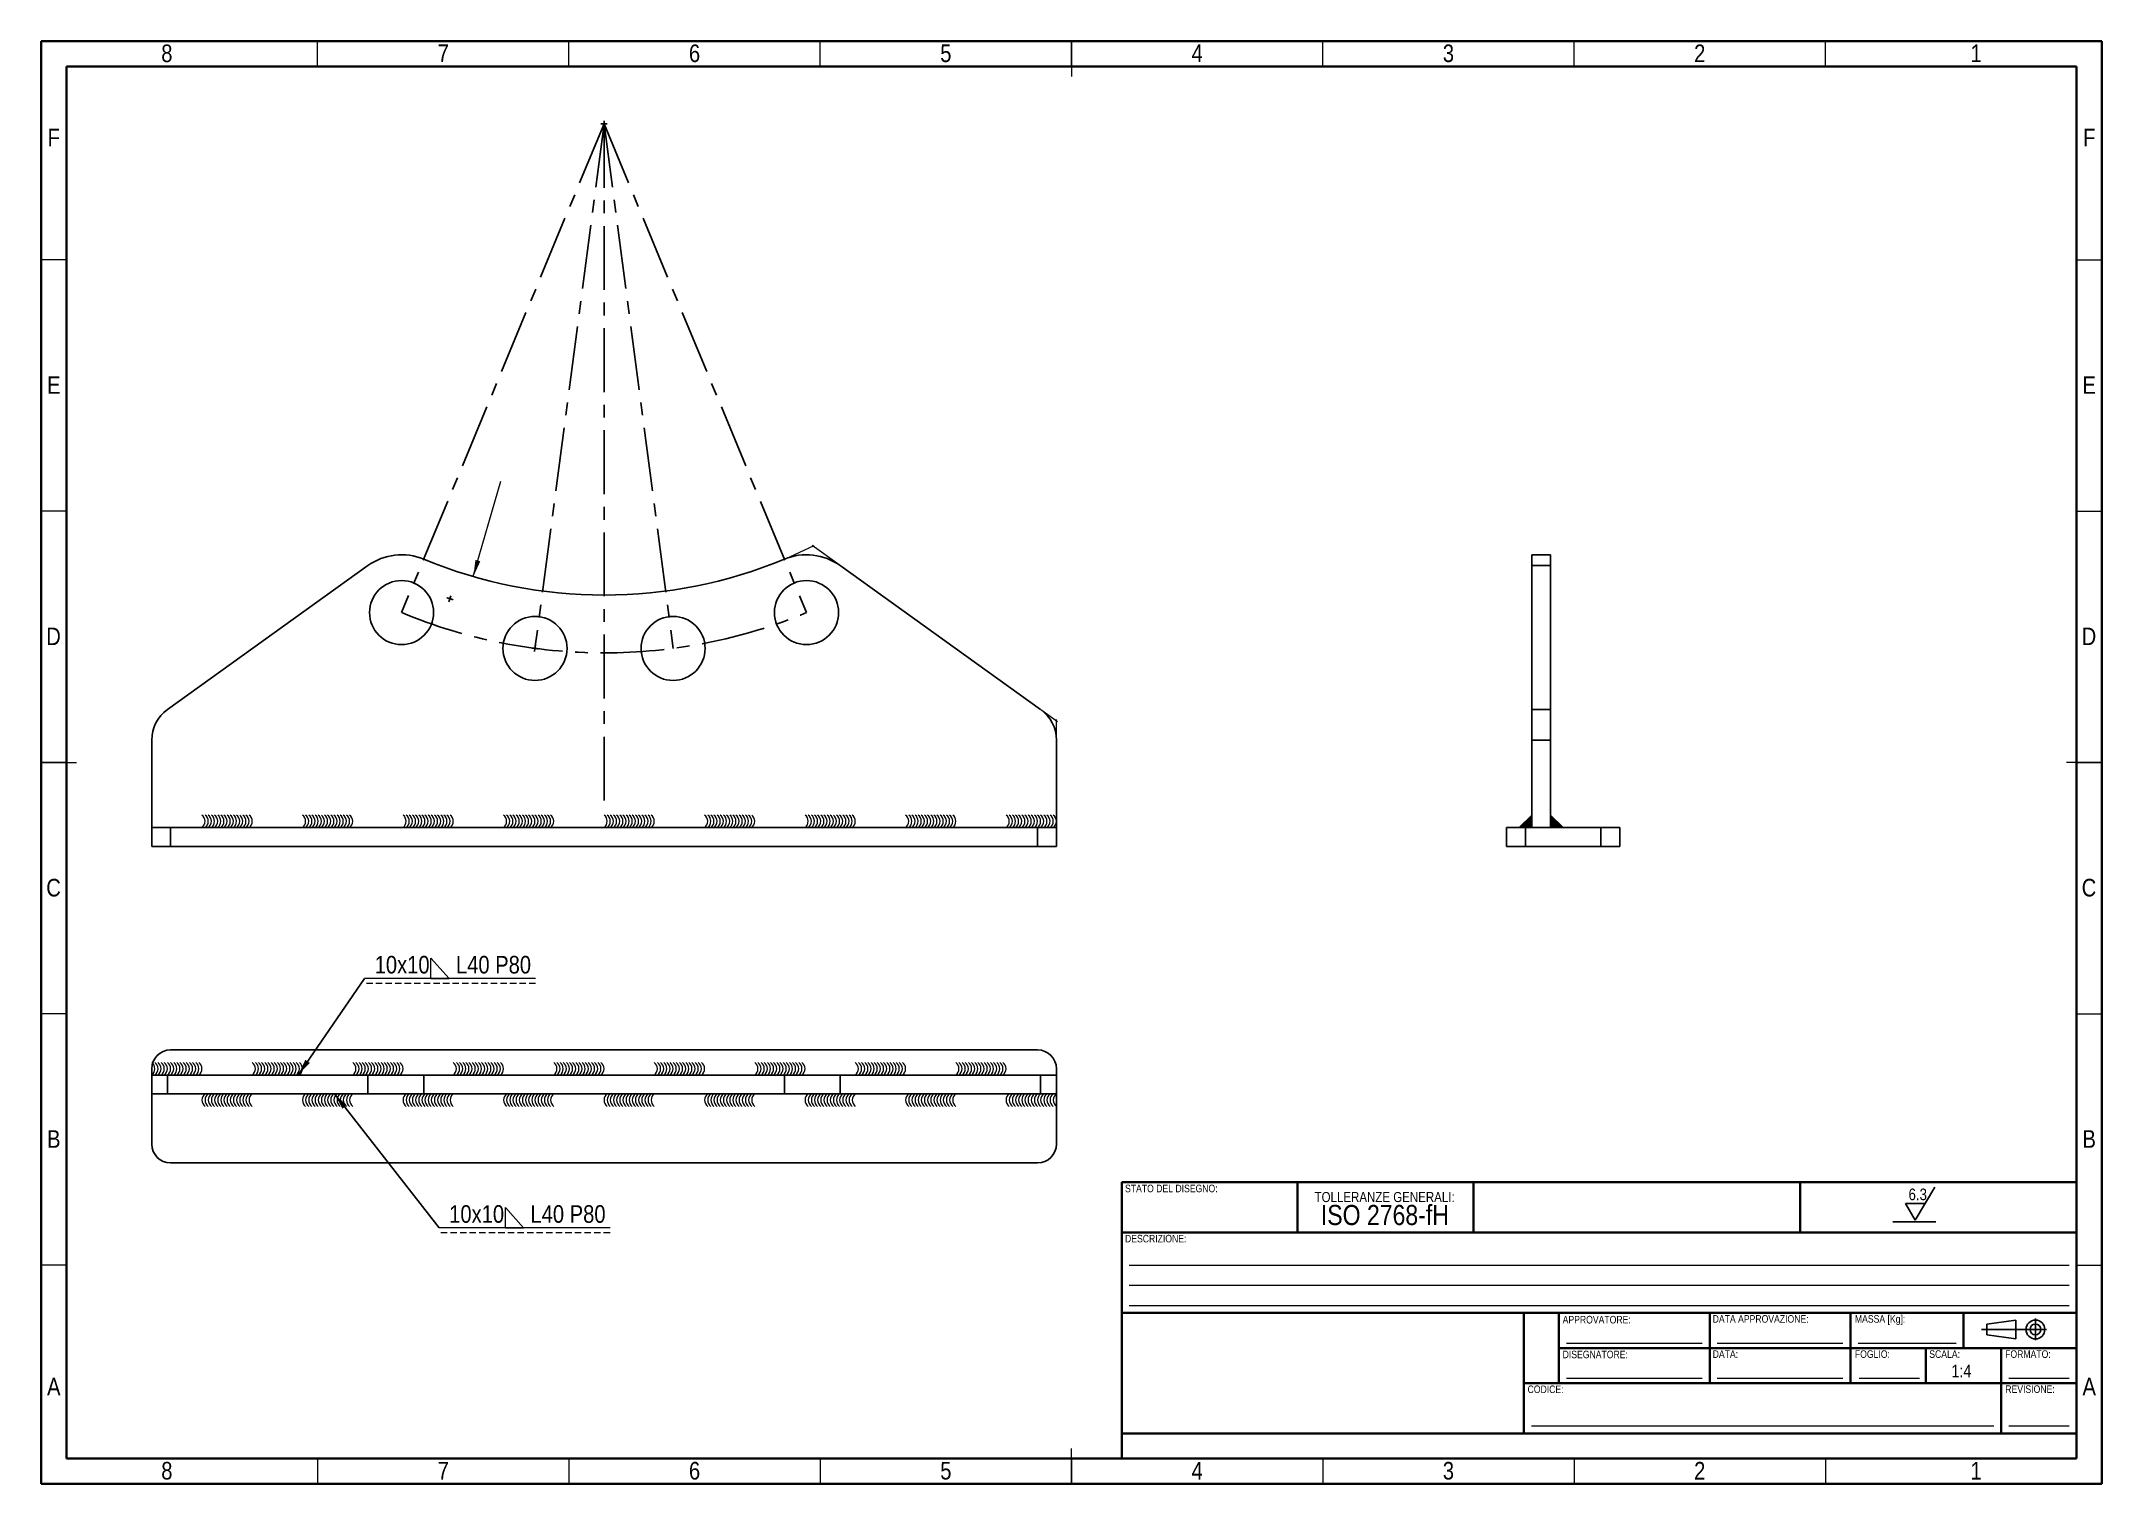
# Model space of a CAD drawing. Header units: millimetres. Extents: x 20 to 1660, y 20 to 1168.
import ezdxf

# ---------------------------------------------------------------- set-up
doc = ezdxf.new("R2010")
doc.units = ezdxf.units.MM
doc.header["$LTSCALE"] = 4
doc.header["$PDSIZE"] = -1
doc.linetypes.add('CENTERX2', pattern=[20.32, 12.7, -2.54, 2.54, -2.54])
doc.linetypes.add('HIDDEN', pattern=[1.905, 1.27, -0.635])
doc.layers.get('0').update_dxf_attribs({"true_color": 0xffffff})
doc.layers.add('ASSI', color=3, linetype='CENTERX2', true_color=0x00ff00)
doc.layers.add('NOTE', color=7, linetype='Continuous', true_color=0xffffff)
doc.layers.add('QUOTE', color=7, linetype='Continuous', lineweight=5, true_color=0xffffff)
doc.styles.get("Standard").update_dxf_attribs({"font": ''})
doc.styles.add('textstyle0', font='')
doc.styles.add('textstyle1', font='')
doc.styles.add('textstyle10', font='')
doc.styles.add('textstyle11', font='')
doc.styles.add('textstyle12', font='')
doc.styles.add('textstyle13', font='')
doc.styles.add('textstyle18', font='')
doc.styles.add('textstyle19', font='')
doc.styles.add('textstyle2', font='')
doc.styles.add('textstyle21', font='')
doc.styles.add('textstyle22', font='')
doc.styles.add('textstyle23', font='')
doc.styles.add('textstyle24', font='')
doc.styles.add('textstyle25', font='')
doc.styles.add('textstyle26', font='')
doc.styles.add('textstyle27', font='')
doc.styles.add('textstyle28', font='')
doc.styles.add('textstyle29', font='')
doc.styles.add('textstyle3', font='')
doc.styles.add('textstyle30', font='')
doc.styles.add('textstyle31', font='')
doc.styles.add('textstyle32', font='')
doc.styles.add('textstyle33', font='')
doc.styles.add('textstyle34', font='')
doc.styles.add('textstyle35', font='')
doc.styles.add('textstyle36', font='')
doc.styles.add('textstyle37', font='')
doc.styles.add('textstyle38', font='')
doc.styles.add('textstyle39', font='')
doc.styles.add('textstyle4', font='')
doc.styles.add('textstyle40', font='')
doc.styles.add('textstyle41', font='')
doc.styles.add('textstyle42', font='')
doc.styles.add('textstyle43', font='')
doc.styles.add('textstyle44', font='')
doc.styles.add('textstyle45', font='')
doc.styles.add('textstyle46', font='')
doc.styles.add('textstyle47', font='')
doc.styles.add('textstyle5', font='')
doc.styles.add('textstyle6', font='')
doc.styles.add('textstyle60', font='')
doc.styles.add('textstyle64', font='')
doc.styles.add('textstyle65', font='')
doc.styles.add('textstyle67', font='')
doc.styles.add('textstyle68', font='')
doc.styles.add('textstyle7', font='')
doc.styles.add('textstyle8', font='')
doc.styles.add('textstyle9', font='')
doc.styles.get('Standard').set_extended_font_data('txt')
doc.styles.get('textstyle0').set_extended_font_data('ARIALN')
doc.styles.get('textstyle1').set_extended_font_data('ARIALN')
doc.styles.get('textstyle10').set_extended_font_data('ARIALN')
doc.styles.get('textstyle11').set_extended_font_data('ARIALN')
doc.styles.get('textstyle12').set_extended_font_data('ARIALN')
doc.styles.get('textstyle13').set_extended_font_data('ARIALN')
doc.styles.get('textstyle18').set_extended_font_data('ARIALN')
doc.styles.get('textstyle19').set_extended_font_data('ARIALN')
doc.styles.get('textstyle2').set_extended_font_data('ARIALN')
doc.styles.get('textstyle21').set_extended_font_data('ARIALN')
doc.styles.get('textstyle22').set_extended_font_data('ARIALN')
doc.styles.get('textstyle23').set_extended_font_data('ARIALN')
doc.styles.get('textstyle24').set_extended_font_data('ARIALN')
doc.styles.get('textstyle25').set_extended_font_data('ARIALN')
doc.styles.get('textstyle26').set_extended_font_data('ARIALN')
doc.styles.get('textstyle27').set_extended_font_data('ARIALN')
doc.styles.get('textstyle28').set_extended_font_data('ARIALN')
doc.styles.get('textstyle29').set_extended_font_data('ARIALN')
doc.styles.get('textstyle3').set_extended_font_data('ARIALN')
doc.styles.get('textstyle30').set_extended_font_data('ARIALN')
doc.styles.get('textstyle31').set_extended_font_data('ARIALN')
doc.styles.get('textstyle32').set_extended_font_data('ARIALN')
doc.styles.get('textstyle33').set_extended_font_data('ARIALN')
doc.styles.get('textstyle34').set_extended_font_data('ARIALN')
doc.styles.get('textstyle35').set_extended_font_data('ARIALN')
doc.styles.get('textstyle36').set_extended_font_data('ARIALN')
doc.styles.get('textstyle37').set_extended_font_data('ARIALN')
doc.styles.get('textstyle38').set_extended_font_data('ARIALN')
doc.styles.get('textstyle39').set_extended_font_data('ARIALN')
doc.styles.get('textstyle4').set_extended_font_data('ARIALN')
doc.styles.get('textstyle40').set_extended_font_data('ARIALN')
doc.styles.get('textstyle41').set_extended_font_data('ARIALN')
doc.styles.get('textstyle42').set_extended_font_data('ARIALN')
doc.styles.get('textstyle43').set_extended_font_data('ARIALN')
doc.styles.get('textstyle44').set_extended_font_data('ARIALN')
doc.styles.get('textstyle45').set_extended_font_data('ARIALN')
doc.styles.get('textstyle46').set_extended_font_data('ARIALN')
doc.styles.get('textstyle47').set_extended_font_data('ARIALN')
doc.styles.get('textstyle5').set_extended_font_data('ARIALN')
doc.styles.get('textstyle6').set_extended_font_data('ARIALN')
doc.styles.get('textstyle60').set_extended_font_data('ARIALN')
doc.styles.get('textstyle64').set_extended_font_data('ARIALN')
doc.styles.get('textstyle65').set_extended_font_data('ARIALN')
doc.styles.get('textstyle67').set_extended_font_data('ARIALN')
doc.styles.get('textstyle68').set_extended_font_data('ARIALN')
doc.styles.get('textstyle7').set_extended_font_data('ARIALN')
doc.styles.get('textstyle8').set_extended_font_data('ARIALN')
doc.styles.get('textstyle9').set_extended_font_data('ARIALN')
doc.dimstyles.get("Standard").update_dxf_attribs({"dimtxt": 14, "dimasz": 13.208, "dimexe": 4, "dimexo": 4, "dimgap": 6.096, "dimtad": 1, "dimtih": 1, "dimtxsty": 'Standard', "dimcen": 2.5, "dimadec": 0, "dimazin": 0, "dimtfac": 1, "dimtmove": 0, "dimatfit": 3, "dimfxl": 1, "dimarcsym": 0})

# ---------------------------------------------------------------- blocks, each defined once
blk = doc.blocks.new('SW_NOTE_0')
at = {"layer": 'NOTE', "color": 0, "attachment_point": 2}
for s, insert, char_height, style in [('TOLLERANZE GENERALI:', (54, 10.3), 8, 'textstyle64'), ('ISO 2768-fH', (54.2, 0), 16, 'textstyle65')]:
    blk.add_mtext(s, dxfattribs=dict(at, insert=insert, char_height=char_height, style=style))
blk = doc.blocks.new('SW_NOTE_0_4')
at = {"layer": 'NOTE', "color": 0}
for p, q in [((5.3, -13.1), (-2.5, 0)), ((13, 0), (-2.5, 0)), ((5.3, -13.1), (20.8, 13.1)), ((-12.6, -14.5), (21.7, -14.5))]:
    blk.add_line(p, q, dxfattribs=at)
at = {"layer": 'NOTE', "color": 0, "insert": (0, 11.9), "char_height": 9.2, "attachment_point": 1, "style": 'textstyle60'}
blk.add_mtext('6.3', dxfattribs=at)
blk = doc.blocks.new('SW_CENTERMARKSYMBOL_0')
at = {"layer": 'ASSI', "color": 0}
for p, q in [((0, 0), (-0.8, -2.4)), ((0, 0), (0.8, 2.4)), ((67.8, -39.5), (67.5, -42)), ((67.8, -39.5), (68.1, -37))]:
    blk.add_line(p, q, dxfattribs=at)
for radius, start, end in [(397.2, 251.6394, 252), (397.2, 252, 252.3606), (420.9, 262.158, 262.4983), (420.9, 262.4983, 262.8387)]:
    blk.add_arc((122.8, 377.8), radius, start, end, dxfattribs=at)
blk = doc.blocks.new('SW_CENTERMARKSYMBOL_1')
at = {"layer": 'ASSI', "color": 0}
for p, q in [((0, 0), (-0.8, -2.4)), ((0, 0), (0.8, 2.4)), ((67.8, -39.5), (67.5, -42)), ((67.8, -39.5), (68.1, -37))]:
    blk.add_line(p, q, dxfattribs=at)
for radius, start, end in [(397.2, 251.6394, 252), (397.2, 252, 252.3606), (420.9, 262.158, 262.4983), (420.9, 262.4983, 262.8387)]:
    blk.add_arc((122.8, 377.8), radius, start, end, dxfattribs=at)
blk = doc.blocks.new('SW_CENTERMARKSYMBOL_2')
at = {"layer": 'ASSI', "color": 0}
for q in [(-2.5, 0), (0, 2.5), (0, -2.5), (2.5, 0)]:
    blk.add_line((0, 0), q, dxfattribs=at)
blk = doc.blocks.new('SW_CENTERMARKSYMBOL_3')
at = {"layer": 'ASSI', "color": 0}
for q in [(-2.5, 0), (0, 2.5), (0, -2.5), (2.5, 0)]:
    blk.add_line((0, 0), q, dxfattribs=at)
blk = doc.blocks.new('SW_SYMBOL_WELD_FILL')
at = {"layer": 'QUOTE', "color": 0}
for p, q in [((400, 0), (400, 3600)), ((400, 3600), (3600, 0)), ((400, 0), (3600, 0))]:
    blk.add_line(p, q, dxfattribs=at)
blk = doc.blocks.new('SW_WELDSYMBOL_0')
at = {"layer": 'QUOTE', "color": 0}
blk.add_line((136.1, 0), (0, 0), dxfattribs=at)
at = {"layer": 'QUOTE', "color": 0, "linetype": 'HIDDEN'}
blk.add_line((136.1, -4), (0, -4), dxfattribs=at)
at = {"layer": 'QUOTE', "color": 0, "xscale": 0.0045117370892019, "yscale": 0.0045117370892019}
blk.add_blockref('SW_SYMBOL_WELD_FILL', (51.1, 0), dxfattribs=at)
at = {"layer": 'QUOTE', "color": 0, "char_height": 14, "attachment_point": 1}
for s, insert, style in [('10x10', (8.1, 18), 'textstyle67'), ('L40 P80', (72.8, 18), 'textstyle68')]:
    blk.add_mtext(s, dxfattribs=dict(at, insert=insert, style=style))
blk = doc.blocks.new('SW_WELDSYMBOL_1')
at = {"layer": 'QUOTE', "color": 0}
blk.add_line((136.1, 0), (0, 0), dxfattribs=at)
at = {"layer": 'QUOTE', "color": 0, "linetype": 'HIDDEN'}
blk.add_line((136.1, -4), (0, -4), dxfattribs=at)
at = {"layer": 'QUOTE', "color": 0, "xscale": 0.0045117370892019, "yscale": 0.0045117370892019}
blk.add_blockref('SW_SYMBOL_WELD_FILL', (51.1, 0), dxfattribs=at)
at = {"layer": 'QUOTE', "color": 0, "char_height": 14, "attachment_point": 1}
for s, insert, style in [('10x10', (8.1, 18), 'textstyle18'), ('L40 P80', (72.8, 18), 'textstyle19')]:
    blk.add_mtext(s, dxfattribs=dict(at, insert=insert, style=style))

msp = doc.modelspace()

# ---------------------------------------------------------------- linework, layer by layer
at = {"color": 7, "linetype": 'Continuous', "lineweight": 35, "true_color": 0xffffff}
for p, q in [((20, 20), (20, 1168)), ((20, 1168), (1660, 1168)), ((1660, 1168), (1660, 20)), ((40, 40), (40, 1148)), ((40, 1148), (1640, 1148)), ((1640, 1148), (1640, 40)), ((880, 260), (1640, 260)), ((880, 260), (880, 40)), ((1020, 260), (1020, 220)), ((1160, 220), (1160, 260)), ((1420, 220), (1420, 260)), ((1640, 40), (1640, 260)), ((880, 220), (1640, 220)), ((880, 156), (1640, 156)), ((1200, 60), (1200, 156)), ((1228, 156), (1228, 100)), ((1348, 156), (1348, 100)), ((1460, 156), (1460, 100)), ((1550, 128), (1550, 156)), ((1228, 128), (1460, 128)), ((1460, 128), (1640, 128)), ((1520, 128), (1520, 100)), ((1580, 128), (1580, 60)), ((1200, 100), (1640, 100)), ((1640, 60), (880, 60)), ((1640, 40), (40, 40)), ((880, 40), (1640, 40)), ((1660, 20), (20, 20))]:
    msp.add_line(p, q, dxfattribs=at)
at = {"color": 7, "linetype": 'Continuous', "lineweight": 18, "true_color": 0xffffff}
for p, q in [((240, 1148), (240, 1168)), ((440, 1148), (440, 1168)), ((640, 1148), (640, 1168)), ((840, 1168), (840, 1140)), ((840, 1148), (840, 1168)), ((1040, 1148), (1040, 1168)), ((1240, 1148), (1240, 1168)), ((1440, 1148), (1440, 1168)), ((40, 994), (20, 994)), ((1640, 994), (1660, 994)), ((40, 794), (20, 794)), ((1640, 794), (1660, 794)), ((20, 594), (48, 594)), ((40, 594), (20, 594)), ((1660, 594), (1632, 594)), ((1640, 594), (1660, 594)), ((40, 394), (20, 394)), ((1640, 394), (1660, 394)), ((40, 194), (20, 194)), ((1640, 194), (1660, 194)), ((240, 40), (240, 20)), ((440, 40), (440, 20)), ((640, 40), (640, 20)), ((840, 20), (840, 48)), ((840, 40), (840, 20)), ((1040, 40), (1040, 20)), ((1240, 40), (1240, 20)), ((1440, 40), (1440, 20))]:
    msp.add_line(p, q, dxfattribs=at)
at = {"color": 7, "linetype": 'Continuous', "lineweight": 0, "true_color": 0xffffff}
for p, q in [((612.4, 756.2), (635.2, 766.6)), ((655.1, 751.2), (633.5, 766.7)), ((816.3, 635.6), (828.8, 626.7)), ((828, 612.8), (828, 628.2)), ((1206.3, 552.2), (1196.3, 542.2)), ((1231.3, 542.2), (1221.3, 552.2))]:
    msp.add_line(p, q, dxfattribs=at)
at = {"color": 7, "linetype": 'Continuous', "lineweight": 25, "true_color": 0xffffff}
for p, q in [((1221.3, 759.3), (1206.3, 759.3)), ((1206.3, 750.7), (1206.3, 759.3)), ((1221.3, 750.7), (1221.3, 759.3)), ((280, 750.7), (120.5, 636.2)), ((655.9, 750.7), (815.4, 636.2)), ((1221.3, 750.7), (1206.3, 750.7)), ((1206.3, 750.7), (1206.3, 636.2)), ((1221.3, 750.7), (1221.3, 636.2)), ((1221.3, 636.2), (1206.3, 636.2)), ((1206.3, 611.8), (1206.3, 636.2)), ((1221.3, 611.8), (1221.3, 636.2)), ((108, 611.8), (108, 542.2)), ((828, 611.8), (828, 542.2)), ((1221.3, 611.8), (1206.3, 611.8)), ((1206.3, 611.8), (1206.3, 542.2)), ((1221.3, 611.8), (1221.3, 542.2)), ((108, 527.2), (108, 542.2)), ((108, 542.2), (123, 542.2)), ((123, 542.2), (123, 527.2)), ((813, 542.2), (123, 542.2)), ((813, 527.2), (813, 542.2)), ((813, 542.2), (828, 542.2)), ((828, 542.2), (828, 527.2)), ((1186.3, 527.2), (1186.3, 542.2)), ((1186.3, 542.2), (1201.3, 542.2)), ((1201.3, 542.2), (1201.3, 527.2)), ((1201.3, 542.2), (1261.3, 542.2)), ((1221.3, 542.2), (1206.3, 542.2)), ((1261.3, 527.2), (1261.3, 542.2)), ((1261.3, 542.2), (1276.3, 542.2)), ((1276.3, 542.2), (1276.3, 527.2)), ((123, 527.2), (108, 527.2)), ((123, 527.2), (813, 527.2)), ((828, 527.2), (813, 527.2)), ((1201.3, 527.2), (1186.3, 527.2)), ((1201.3, 527.2), (1261.3, 527.2)), ((1276.3, 527.2), (1261.3, 527.2)), ((813, 365.3), (123, 365.3)), ((108, 350.3), (108, 345.3)), ((108, 330.3), (108, 345.3)), ((108, 345.3), (120.5, 345.3)), ((120.5, 330.3), (120.5, 345.3)), ((280, 345.3), (120.5, 345.3)), ((280, 330.3), (280, 345.3)), ((280, 345.3), (324.4, 345.3)), ((324.4, 330.3), (324.4, 345.3)), ((324.4, 345.3), (611.5, 345.3)), ((611.5, 330.3), (611.5, 345.3)), ((655.9, 345.3), (611.5, 345.3)), ((655.9, 330.3), (655.9, 345.3)), ((655.9, 345.3), (815.4, 345.3)), ((815.4, 330.3), (815.4, 345.3)), ((828, 345.3), (815.4, 345.3)), ((828, 350.3), (828, 345.3)), ((828, 330.3), (828, 345.3)), ((108, 330.3), (120.5, 330.3)), ((108, 330.3), (108, 290.3)), ((280, 330.3), (120.5, 330.3)), ((280, 330.3), (324.4, 330.3)), ((324.4, 330.3), (611.5, 330.3)), ((655.9, 330.3), (611.5, 330.3)), ((655.9, 330.3), (815.4, 330.3)), ((828, 330.3), (815.4, 330.3)), ((828, 330.3), (828, 290.3)), ((813, 275.3), (123, 275.3)), ((1591.5, 150.3), (1568.6, 147.1)), ((1591.5, 150.3), (1591.5, 135.3)), ((1568.6, 147.1), (1568.6, 138.5)), ((1591.5, 135.3), (1568.6, 138.5))]:
    msp.add_line(p, q, dxfattribs=at)
at = {"color": 9, "linetype": 'Continuous', "lineweight": 18, "true_color": 0xbfbfbf}
for p, q in [((886, 194), (1634, 194)), ((886, 178), (1634, 178)), ((886, 162), (1634, 162)), ((1234, 132), (1342, 132)), ((1354, 132), (1454, 132)), ((1466, 132), (1544, 132)), ((1234, 104), (1342, 104)), ((1354, 104), (1454, 104)), ((1466.8, 104), (1514.8, 104)), ((1586, 104), (1634, 104)), ((1206, 66), (1574, 66)), ((1586, 66), (1634, 66))]:
    msp.add_line(p, q, dxfattribs=at)
at = {"color": 7, "linetype": 'Continuous', "lineweight": 25, "true_color": 0xffffff}
for centre, radius in [((306.8, 713.3), 25.5), ((629.1, 713.3), 25.5), ((413, 684.8), 25.5), ((522.9, 684.8), 25.5), ((1607.2, 142.8), 7.48), ((1607.2, 142.8), 4.32)]:
    msp.add_circle(centre, radius, dxfattribs=at)
for centre, radius, start, end in [((306.8, 713.3), 46, 67.5, 125.6503), ((468, 1102.2), 375, 247.5, 292.5), ((629.1, 713.3), 46, 54.3497, 112.5), ((138, 611.8), 30, 125.6503, 180), ((798, 611.8), 30, 0, 54.3497), ((123, 350.3), 15, 90, 180), ((813, 350.3), 15, 0, 90), ((123, 290.3), 15, 180, 270), ((813, 290.3), 15, 270, 0)]:
    msp.add_arc(centre, radius, start, end, dxfattribs=at)
at = {"color": 7, "linetype": 'Continuous', "lineweight": 0, "true_color": 0xffffff}
for centre, start, end in [((144.2, 547.2), 306.8699, 53.1301), ((146.7, 547.2), 306.8699, 53.1301), ((149.2, 547.2), 306.8699, 53.1301), ((151.7, 547.2), 306.8699, 53.1301), ((154.2, 547.2), 306.8699, 53.1301), ((156.7, 547.2), 306.8699, 53.1301), ((159.2, 547.2), 306.8699, 53.1301), ((161.7, 547.2), 306.8699, 53.1301), ((164.2, 547.2), 306.8699, 53.1301), ((166.7, 547.2), 306.8699, 53.1301), ((169.2, 547.2), 306.8699, 53.1301), ((171.7, 547.2), 306.8699, 53.1301), ((174.2, 547.2), 306.8699, 53.1301), ((176.7, 547.2), 306.8699, 53.1301), ((179.2, 547.2), 306.8699, 53.1301), ((181.7, 547.2), 306.8699, 53.1301), ((224.2, 547.2), 306.8699, 53.1301), ((226.7, 547.2), 306.8699, 53.1301), ((229.2, 547.2), 306.8699, 53.1301), ((231.7, 547.2), 306.8699, 53.1301), ((234.2, 547.2), 306.8699, 53.1301), ((236.7, 547.2), 306.8699, 53.1301), ((239.2, 547.2), 306.8699, 53.1301), ((241.7, 547.2), 306.8699, 53.1301), ((244.2, 547.2), 306.8699, 53.1301), ((246.7, 547.2), 306.8699, 53.1301), ((249.2, 547.2), 306.8699, 53.1301), ((251.7, 547.2), 306.8699, 53.1301), ((254.2, 547.2), 306.8699, 53.1301), ((256.7, 547.2), 306.8699, 53.1301), ((259.2, 547.2), 306.8699, 53.1301), ((261.7, 547.2), 306.8699, 53.1301), ((304.2, 547.2), 306.8699, 53.1301), ((306.7, 547.2), 306.8699, 53.1301), ((309.2, 547.2), 306.8699, 53.1301), ((311.7, 547.2), 306.8699, 53.1301), ((314.2, 547.2), 306.8699, 53.1301), ((316.7, 547.2), 306.8699, 53.1301), ((319.2, 547.2), 306.8699, 53.1301), ((321.7, 547.2), 306.8699, 53.1301), ((324.2, 547.2), 306.8699, 53.1301), ((326.7, 547.2), 306.8699, 53.1301), ((329.2, 547.2), 306.8699, 53.1301), ((331.7, 547.2), 306.8699, 53.1301), ((334.2, 547.2), 306.8699, 53.1301), ((336.7, 547.2), 306.8699, 53.1301), ((339.2, 547.2), 306.8699, 53.1301), ((341.7, 547.2), 306.8699, 53.1301), ((384.2, 547.2), 306.8699, 53.1301), ((386.7, 547.2), 306.8699, 53.1301), ((389.2, 547.2), 306.8699, 53.1301), ((391.7, 547.2), 306.8699, 53.1301), ((394.2, 547.2), 306.8699, 53.1301), ((396.7, 547.2), 306.8699, 53.1301), ((399.2, 547.2), 306.8699, 53.1301), ((401.7, 547.2), 306.8699, 53.1301), ((404.2, 547.2), 306.8699, 53.1301), ((406.7, 547.2), 306.8699, 53.1301), ((409.2, 547.2), 306.8699, 53.1301), ((411.7, 547.2), 306.8699, 53.1301), ((414.2, 547.2), 306.8699, 53.1301), ((416.7, 547.2), 306.8699, 53.1301), ((419.2, 547.2), 306.8699, 53.1301), ((421.7, 547.2), 306.8699, 53.1301), ((464.2, 547.2), 306.8699, 53.1301), ((466.7, 547.2), 306.8699, 53.1301), ((469.2, 547.2), 306.8699, 53.1301), ((471.7, 547.2), 306.8699, 53.1301), ((474.2, 547.2), 306.8699, 53.1301), ((476.7, 547.2), 306.8699, 53.1301), ((479.2, 547.2), 306.8699, 53.1301), ((481.7, 547.2), 306.8699, 53.1301), ((484.2, 547.2), 306.8699, 53.1301), ((486.7, 547.2), 306.8699, 53.1301), ((489.2, 547.2), 306.8699, 53.1301), ((491.7, 547.2), 306.8699, 53.1301), ((494.2, 547.2), 306.8699, 53.1301), ((496.7, 547.2), 306.8699, 53.1301), ((499.2, 547.2), 306.8699, 53.1301), ((501.7, 547.2), 306.8699, 53.1301), ((544.2, 547.2), 306.8699, 53.1301), ((546.7, 547.2), 306.8699, 53.1301), ((549.2, 547.2), 306.8699, 53.1301), ((551.7, 547.2), 306.8699, 53.1301), ((554.2, 547.2), 306.8699, 53.1301), ((556.7, 547.2), 306.8699, 53.1301), ((559.2, 547.2), 306.8699, 53.1301), ((561.7, 547.2), 306.8699, 53.1301), ((564.2, 547.2), 306.8699, 53.1301), ((566.7, 547.2), 306.8699, 53.1301), ((569.2, 547.2), 306.8699, 53.1301), ((571.7, 547.2), 306.8699, 53.1301), ((574.2, 547.2), 306.8699, 53.1301), ((576.7, 547.2), 306.8699, 53.1301), ((579.2, 547.2), 306.8699, 53.1301), ((581.7, 547.2), 306.8699, 53.1301), ((624.2, 547.2), 306.8699, 53.1301), ((626.7, 547.2), 306.8699, 53.1301), ((629.2, 547.2), 306.8699, 53.1301), ((631.7, 547.2), 306.8699, 53.1301), ((634.2, 547.2), 306.8699, 53.1301), ((636.7, 547.2), 306.8699, 53.1301), ((639.2, 547.2), 306.8699, 53.1301), ((641.7, 547.2), 306.8699, 53.1301), ((644.2, 547.2), 306.8699, 53.1301), ((646.7, 547.2), 306.8699, 53.1301), ((649.2, 547.2), 306.8699, 53.1301), ((651.7, 547.2), 306.8699, 53.1301), ((654.2, 547.2), 306.8699, 53.1301), ((656.7, 547.2), 306.8699, 53.1301), ((659.2, 547.2), 306.8699, 53.1301), ((661.7, 547.2), 306.8699, 53.1301), ((704.2, 547.2), 306.8699, 53.1301), ((706.7, 547.2), 306.8699, 53.1301), ((709.2, 547.2), 306.8699, 53.1301), ((711.7, 547.2), 306.8699, 53.1301), ((714.2, 547.2), 306.8699, 53.1301), ((716.7, 547.2), 306.8699, 53.1301), ((719.2, 547.2), 306.8699, 53.1301), ((721.7, 547.2), 306.8699, 53.1301), ((724.2, 547.2), 306.8699, 53.1301), ((726.7, 547.2), 306.8699, 53.1301), ((729.2, 547.2), 306.8699, 53.1301), ((731.7, 547.2), 306.8699, 53.1301), ((734.2, 547.2), 306.8699, 53.1301), ((736.7, 547.2), 306.8699, 53.1301), ((739.2, 547.2), 306.8699, 53.1301), ((741.7, 547.2), 306.8699, 53.1301), ((784.2, 547.2), 306.8699, 53.1301), ((786.7, 547.2), 306.8699, 53.1301), ((789.2, 547.2), 306.8699, 53.1301), ((791.7, 547.2), 306.8699, 53.1301), ((794.2, 547.2), 306.8699, 53.1301), ((796.7, 547.2), 306.8699, 53.1301), ((799.2, 547.2), 306.8699, 53.1301), ((801.7, 547.2), 306.8699, 53.1301), ((804.2, 547.2), 306.8699, 53.1301), ((806.7, 547.2), 306.8699, 53.1301), ((809.2, 547.2), 306.8699, 53.1301), ((811.7, 547.2), 306.8699, 53.1301), ((814.2, 547.2), 306.8699, 53.1301), ((816.7, 547.2), 306.8699, 53.1301), ((819.2, 547.2), 306.8699, 53.1301), ((821.7, 547.2), 306.8699, 53.1301), ((104.2, 350.3), 306.8699, 53.1301), ((106.7, 350.3), 306.8699, 53.1301), ((109.2, 350.3), 306.8699, 53.1301), ((111.7, 350.3), 306.8699, 53.1301), ((114.2, 350.3), 306.8699, 53.1301), ((116.7, 350.3), 306.8699, 53.1301), ((119.2, 350.3), 306.8699, 53.1301), ((121.7, 350.3), 306.8699, 53.1301), ((124.2, 350.3), 306.8699, 53.1301), ((126.7, 350.3), 306.8699, 53.1301), ((129.2, 350.3), 306.8699, 53.1301), ((131.7, 350.3), 306.8699, 53.1301), ((134.2, 350.3), 306.8699, 53.1301), ((136.7, 350.3), 306.8699, 53.1301), ((139.2, 350.3), 306.8699, 53.1301), ((141.7, 350.3), 306.8699, 53.1301), ((184.2, 350.3), 306.8699, 53.1301), ((186.7, 350.3), 306.8699, 53.1301), ((189.2, 350.3), 306.8699, 53.1301), ((191.7, 350.3), 306.8699, 53.1301), ((194.2, 350.3), 306.8699, 53.1301), ((196.7, 350.3), 306.8699, 53.1301), ((199.2, 350.3), 306.8699, 53.1301), ((201.7, 350.3), 306.8699, 53.1301), ((204.2, 350.3), 306.8699, 53.1301), ((206.7, 350.3), 306.8699, 53.1301), ((209.2, 350.3), 306.8699, 53.1301), ((211.7, 350.3), 306.8699, 53.1301), ((214.2, 350.3), 306.8699, 53.1301), ((216.7, 350.3), 306.8699, 53.1301), ((219.2, 350.3), 306.8699, 53.1301), ((221.7, 350.3), 306.8699, 53.1301), ((264.2, 350.3), 306.8699, 53.1301), ((266.7, 350.3), 306.8699, 53.1301), ((269.2, 350.3), 306.8699, 53.1301), ((271.7, 350.3), 306.8699, 53.1301), ((274.2, 350.3), 306.8699, 53.1301), ((276.7, 350.3), 306.8699, 53.1301), ((279.2, 350.3), 306.8699, 53.1301), ((281.7, 350.3), 306.8699, 53.1301), ((284.2, 350.3), 306.8699, 53.1301), ((286.7, 350.3), 306.8699, 53.1301), ((289.2, 350.3), 306.8699, 53.1301), ((291.7, 350.3), 306.8699, 53.1301), ((294.2, 350.3), 306.8699, 53.1301), ((296.7, 350.3), 306.8699, 53.1301), ((299.2, 350.3), 306.8699, 53.1301), ((301.7, 350.3), 306.8699, 53.1301), ((344.2, 350.3), 306.8699, 53.1301), ((346.7, 350.3), 306.8699, 53.1301), ((349.2, 350.3), 306.8699, 53.1301), ((351.7, 350.3), 306.8699, 53.1301), ((354.2, 350.3), 306.8699, 53.1301), ((356.7, 350.3), 306.8699, 53.1301), ((359.2, 350.3), 306.8699, 53.1301), ((361.7, 350.3), 306.8699, 53.1301), ((364.2, 350.3), 306.8699, 53.1301), ((366.7, 350.3), 306.8699, 53.1301), ((369.2, 350.3), 306.8699, 53.1301), ((371.7, 350.3), 306.8699, 53.1301), ((374.2, 350.3), 306.8699, 53.1301), ((376.7, 350.3), 306.8699, 53.1301), ((379.2, 350.3), 306.8699, 53.1301), ((381.7, 350.3), 306.8699, 53.1301), ((424.2, 350.3), 306.8699, 53.1301), ((426.7, 350.3), 306.8699, 53.1301), ((429.2, 350.3), 306.8699, 53.1301), ((431.7, 350.3), 306.8699, 53.1301), ((434.2, 350.3), 306.8699, 53.1301), ((436.7, 350.3), 306.8699, 53.1301), ((439.2, 350.3), 306.8699, 53.1301), ((441.7, 350.3), 306.8699, 53.1301), ((444.2, 350.3), 306.8699, 53.1301), ((446.7, 350.3), 306.8699, 53.1301), ((449.2, 350.3), 306.8699, 53.1301), ((451.7, 350.3), 306.8699, 53.1301), ((454.2, 350.3), 306.8699, 53.1301), ((456.7, 350.3), 306.8699, 53.1301), ((459.2, 350.3), 306.8699, 53.1301), ((461.7, 350.3), 306.8699, 53.1301), ((504.2, 350.3), 306.8699, 53.1301), ((506.7, 350.3), 306.8699, 53.1301), ((509.2, 350.3), 306.8699, 53.1301), ((511.7, 350.3), 306.8699, 53.1301), ((514.2, 350.3), 306.8699, 53.1301), ((516.7, 350.3), 306.8699, 53.1301), ((519.2, 350.3), 306.8699, 53.1301), ((521.7, 350.3), 306.8699, 53.1301), ((524.2, 350.3), 306.8699, 53.1301), ((526.7, 350.3), 306.8699, 53.1301), ((529.2, 350.3), 306.8699, 53.1301), ((531.7, 350.3), 306.8699, 53.1301), ((534.2, 350.3), 306.8699, 53.1301), ((536.7, 350.3), 306.8699, 53.1301), ((539.2, 350.3), 306.8699, 53.1301), ((541.7, 350.3), 306.8699, 53.1301), ((584.2, 350.3), 306.8699, 53.1301), ((586.7, 350.3), 306.8699, 53.1301), ((589.2, 350.3), 306.8699, 53.1301), ((591.7, 350.3), 306.8699, 53.1301), ((594.2, 350.3), 306.8699, 53.1301), ((596.7, 350.3), 306.8699, 53.1301), ((599.2, 350.3), 306.8699, 53.1301), ((601.7, 350.3), 306.8699, 53.1301), ((604.2, 350.3), 306.8699, 53.1301), ((606.7, 350.3), 306.8699, 53.1301), ((609.2, 350.3), 306.8699, 53.1301), ((611.7, 350.3), 306.8699, 53.1301), ((614.2, 350.3), 306.8699, 53.1301), ((616.7, 350.3), 306.8699, 53.1301), ((619.2, 350.3), 306.8699, 53.1301), ((621.7, 350.3), 306.8699, 53.1301), ((664.2, 350.3), 306.8699, 53.1301), ((666.7, 350.3), 306.8699, 53.1301), ((669.2, 350.3), 306.8699, 53.1301), ((671.7, 350.3), 306.8699, 53.1301), ((674.2, 350.3), 306.8699, 53.1301), ((676.7, 350.3), 306.8699, 53.1301), ((679.2, 350.3), 306.8699, 53.1301), ((681.7, 350.3), 306.8699, 53.1301), ((684.2, 350.3), 306.8699, 53.1301), ((686.7, 350.3), 306.8699, 53.1301), ((689.2, 350.3), 306.8699, 53.1301), ((691.7, 350.3), 306.8699, 53.1301), ((694.2, 350.3), 306.8699, 53.1301), ((696.7, 350.3), 306.8699, 53.1301), ((699.2, 350.3), 306.8699, 53.1301), ((701.7, 350.3), 306.8699, 53.1301), ((744.2, 350.3), 306.8699, 53.1301), ((746.7, 350.3), 306.8699, 53.1301), ((749.2, 350.3), 306.8699, 53.1301), ((751.7, 350.3), 306.8699, 53.1301), ((754.2, 350.3), 306.8699, 53.1301), ((756.7, 350.3), 306.8699, 53.1301), ((759.2, 350.3), 306.8699, 53.1301), ((761.7, 350.3), 306.8699, 53.1301), ((764.2, 350.3), 306.8699, 53.1301), ((766.7, 350.3), 306.8699, 53.1301), ((769.2, 350.3), 306.8699, 53.1301), ((771.7, 350.3), 306.8699, 53.1301), ((774.2, 350.3), 306.8699, 53.1301), ((776.7, 350.3), 306.8699, 53.1301), ((779.2, 350.3), 306.8699, 53.1301), ((781.7, 350.3), 306.8699, 53.1301), ((154.2, 325.3), 126.8699, 233.1301), ((156.7, 325.3), 126.8699, 233.1301), ((159.2, 325.3), 126.8699, 233.1301), ((161.7, 325.3), 126.8699, 233.1301), ((164.2, 325.3), 126.8699, 233.1301), ((166.7, 325.3), 126.8699, 233.1301), ((169.2, 325.3), 126.8699, 233.1301), ((171.7, 325.3), 126.8699, 233.1301), ((174.2, 325.3), 126.8699, 233.1301), ((176.7, 325.3), 126.8699, 233.1301), ((179.2, 325.3), 126.8699, 233.1301), ((181.7, 325.3), 126.8699, 233.1301), ((184.2, 325.3), 126.8699, 233.1301), ((186.7, 325.3), 126.8699, 233.1301), ((189.2, 325.3), 126.8699, 233.1301), ((191.7, 325.3), 126.8699, 233.1301), ((234.2, 325.3), 126.8699, 233.1301), ((236.7, 325.3), 126.8699, 233.1301), ((239.2, 325.3), 126.8699, 233.1301), ((241.7, 325.3), 126.8699, 233.1301), ((244.2, 325.3), 126.8699, 233.1301), ((246.7, 325.3), 126.8699, 233.1301), ((249.2, 325.3), 126.8699, 233.1301), ((251.7, 325.3), 126.8699, 233.1301), ((254.2, 325.3), 126.8699, 233.1301), ((256.7, 325.3), 126.8699, 233.1301), ((259.2, 325.3), 126.8699, 233.1301), ((261.7, 325.3), 126.8699, 233.1301), ((264.2, 325.3), 126.8699, 233.1301), ((266.7, 325.3), 126.8699, 233.1301), ((269.2, 325.3), 126.8699, 233.1301), ((271.7, 325.3), 126.8699, 233.1301), ((314.2, 325.3), 126.8699, 233.1301), ((316.7, 325.3), 126.8699, 233.1301), ((319.2, 325.3), 126.8699, 233.1301), ((321.7, 325.3), 126.8699, 233.1301), ((324.2, 325.3), 126.8699, 233.1301), ((326.7, 325.3), 126.8699, 233.1301), ((329.2, 325.3), 126.8699, 233.1301), ((331.7, 325.3), 126.8699, 233.1301), ((334.2, 325.3), 126.8699, 233.1301), ((336.7, 325.3), 126.8699, 233.1301), ((339.2, 325.3), 126.8699, 233.1301), ((341.7, 325.3), 126.8699, 233.1301), ((344.2, 325.3), 126.8699, 233.1301), ((346.7, 325.3), 126.8699, 233.1301), ((349.2, 325.3), 126.8699, 233.1301), ((351.7, 325.3), 126.8699, 233.1301), ((394.2, 325.3), 126.8699, 233.1301), ((396.7, 325.3), 126.8699, 233.1301), ((399.2, 325.3), 126.8699, 233.1301), ((401.7, 325.3), 126.8699, 233.1301), ((404.2, 325.3), 126.8699, 233.1301), ((406.7, 325.3), 126.8699, 233.1301), ((409.2, 325.3), 126.8699, 233.1301), ((411.7, 325.3), 126.8699, 233.1301), ((414.2, 325.3), 126.8699, 233.1301), ((416.7, 325.3), 126.8699, 233.1301), ((419.2, 325.3), 126.8699, 233.1301), ((421.7, 325.3), 126.8699, 233.1301), ((424.2, 325.3), 126.8699, 233.1301), ((426.7, 325.3), 126.8699, 233.1301), ((429.2, 325.3), 126.8699, 233.1301), ((431.7, 325.3), 126.8699, 233.1301), ((474.2, 325.3), 126.8699, 233.1301), ((476.7, 325.3), 126.8699, 233.1301), ((479.2, 325.3), 126.8699, 233.1301), ((481.7, 325.3), 126.8699, 233.1301), ((484.2, 325.3), 126.8699, 233.1301), ((486.7, 325.3), 126.8699, 233.1301), ((489.2, 325.3), 126.8699, 233.1301), ((491.7, 325.3), 126.8699, 233.1301), ((494.2, 325.3), 126.8699, 233.1301), ((496.7, 325.3), 126.8699, 233.1301), ((499.2, 325.3), 126.8699, 233.1301), ((501.7, 325.3), 126.8699, 233.1301), ((504.2, 325.3), 126.8699, 233.1301), ((506.7, 325.3), 126.8699, 233.1301), ((509.2, 325.3), 126.8699, 233.1301), ((511.7, 325.3), 126.8699, 233.1301), ((554.2, 325.3), 126.8699, 233.1301), ((556.7, 325.3), 126.8699, 233.1301), ((559.2, 325.3), 126.8699, 233.1301), ((561.7, 325.3), 126.8699, 233.1301), ((564.2, 325.3), 126.8699, 233.1301), ((566.7, 325.3), 126.8699, 233.1301), ((569.2, 325.3), 126.8699, 233.1301), ((571.7, 325.3), 126.8699, 233.1301), ((574.2, 325.3), 126.8699, 233.1301), ((576.7, 325.3), 126.8699, 233.1301), ((579.2, 325.3), 126.8699, 233.1301), ((581.7, 325.3), 126.8699, 233.1301), ((584.2, 325.3), 126.8699, 233.1301), ((586.7, 325.3), 126.8699, 233.1301), ((589.2, 325.3), 126.8699, 233.1301), ((591.7, 325.3), 126.8699, 233.1301), ((634.2, 325.3), 126.8699, 233.1301), ((636.7, 325.3), 126.8699, 233.1301), ((639.2, 325.3), 126.8699, 233.1301), ((641.7, 325.3), 126.8699, 233.1301), ((644.2, 325.3), 126.8699, 233.1301), ((646.7, 325.3), 126.8699, 233.1301), ((649.2, 325.3), 126.8699, 233.1301), ((651.7, 325.3), 126.8699, 233.1301), ((654.2, 325.3), 126.8699, 233.1301), ((656.7, 325.3), 126.8699, 233.1301), ((659.2, 325.3), 126.8699, 233.1301), ((661.7, 325.3), 126.8699, 233.1301), ((664.2, 325.3), 126.8699, 233.1301), ((666.7, 325.3), 126.8699, 233.1301), ((669.2, 325.3), 126.8699, 233.1301), ((671.7, 325.3), 126.8699, 233.1301), ((714.2, 325.3), 126.8699, 233.1301), ((716.7, 325.3), 126.8699, 233.1301), ((719.2, 325.3), 126.8699, 233.1301), ((721.7, 325.3), 126.8699, 233.1301), ((724.2, 325.3), 126.8699, 233.1301), ((726.7, 325.3), 126.8699, 233.1301), ((729.2, 325.3), 126.8699, 233.1301), ((731.7, 325.3), 126.8699, 233.1301), ((734.2, 325.3), 126.8699, 233.1301), ((736.7, 325.3), 126.8699, 233.1301), ((739.2, 325.3), 126.8699, 233.1301), ((741.7, 325.3), 126.8699, 233.1301), ((744.2, 325.3), 126.8699, 233.1301), ((746.7, 325.3), 126.8699, 233.1301), ((749.2, 325.3), 126.8699, 233.1301), ((751.7, 325.3), 126.8699, 233.1301), ((794.2, 325.3), 126.8699, 233.1301), ((796.7, 325.3), 126.8699, 233.1301), ((799.2, 325.3), 126.8699, 233.1301), ((801.7, 325.3), 126.8699, 233.1301), ((804.2, 325.3), 126.8699, 233.1301), ((806.7, 325.3), 126.8699, 233.1301), ((809.2, 325.3), 126.8699, 233.1301), ((811.7, 325.3), 126.8699, 233.1301), ((814.2, 325.3), 126.8699, 233.1301), ((816.7, 325.3), 126.8699, 233.1301), ((819.2, 325.3), 126.8699, 233.1301), ((821.7, 325.3), 126.8699, 233.1301), ((824.2, 325.3), 126.8699, 233.1301), ((826.7, 325.3), 126.8699, 233.1301), ((829.2, 325.3), 126.8699, 233.1301), ((831.7, 325.3), 126.8699, 233.1301)]:
    msp.add_arc(centre, 6.25, start, end, dxfattribs=at)
msp.add_point((468, 1102.2), dxfattribs=at)
at = {"color": 7, "linetype": 'Continuous', "lineweight": 18, "true_color": 0xffffff}
msp.add_point((1607.2, 142.8), dxfattribs=at)
at = {"color": 7, "linetype": 'Continuous', "lineweight": 0, "true_color": 0xffffff}
for points in [[(1206.3, 552.2), (1206.3, 542.2), (1196.3, 542.2)], [(1231.3, 542.2), (1221.3, 542.2), (1221.3, 552.2)]]:
    msp.add_solid(points, dxfattribs=at)
at = {"layer": 'ASSI'}
for p, q in [((468, 1102.2), (306.8, 713.3)), ((468, 1102.2), (413, 684.8)), ((468, 1102.2), (468, 557.9)), ((468, 1102.2), (522.9, 684.8)), ((468, 1102.2), (629.1, 713.3)), ((1607.2, 134.3), (1607.2, 151.4)), ((1564.2, 142.8), (1615.9, 142.8)), ((1566.2, 142.8), (1615.9, 142.8))]:
    msp.add_line(p, q, dxfattribs=at)
msp.add_arc((468, 1102.2), 421, 247.5, 292.5, dxfattribs=at)
at = {"layer": 'QUOTE', "color": 7, "linetype": 'Continuous', "lineweight": 18, "true_color": 0xffffff}
msp.add_line((363.9, 742), (385.8, 818), dxfattribs=at)
msp.add_solid([(363.9, 742), (369.5, 754.1), (365.6, 755.2)], dxfattribs=at)

# ---------------------------------------------------------------- block references
at = {"layer": 'ASSI'}
for name, p in [('SW_CENTERMARKSYMBOL_2', (468, 1102.2)), ('SW_CENTERMARKSYMBOL_3', (468, 1102.2)), ('SW_CENTERMARKSYMBOL_0', (345.2, 724.3)), ('SW_CENTERMARKSYMBOL_1', (345.2, 724.3))]:
    msp.add_blockref(name, p, dxfattribs=at)
at = {"layer": 'NOTE'}
for name, p in [('SW_NOTE_0', (1035.2, 241.9)), ('SW_NOTE_0_4', (1506.2, 243))]:
    msp.add_blockref(name, p, dxfattribs=at)
at = {"layer": 'QUOTE'}
for name, p in [('SW_WELDSYMBOL_0', (277.3, 422.1)), ('SW_WELDSYMBOL_1', (336.6, 223.7))]:
    msp.add_blockref(name, p, dxfattribs=at)

# ---------------------------------------------------------------- texts
at = {"layer": 'NOTE'}
for s, insert, char_height, attachment_point, style in [('8', (120, 1165.4), 14, 2, 'textstyle21'), ('7', (340, 1165.4), 14, 2, 'textstyle23'), ('6', (540, 1165.4), 14, 2, 'textstyle44'), ('5', (740, 1165.4), 14, 2, 'textstyle46'), ('4', (940, 1165.4), 14, 2, 'textstyle40'), ('3', (1140, 1165.4), 14, 2, 'textstyle42'), ('2', (1340, 1165.4), 14, 2, 'textstyle37'), ('1', (1560, 1165.4), 14, 2, 'textstyle39'), ('F', (30, 1098.4), 14, 2, 'textstyle26'), ('F', (1650, 1098.4), 14, 2, 'textstyle27'), ('E', (30, 901.4), 14, 2, 'textstyle32'), ('E', (1650, 901.4), 14, 2, 'textstyle25'), ('D', (29.8, 701.4), 14, 2, 'textstyle30'), ('D', (1649.8, 701.4), 14, 2, 'textstyle31'), ('C', (29.8, 501.4), 14, 2, 'textstyle36'), ('C', (1649.8, 501.4), 14, 2, 'textstyle29'), ('B', (30, 301.4), 14, 2, 'textstyle34'), ('B', (1650, 301.4), 14, 2, 'textstyle35'), ('STATO DEL DISEGNO:', (882.6, 258), 6, 1, 'textstyle1'), ('DESCRIZIONE:', (882.6, 218.1), 6, 1, 'textstyle0'), ('APPROVATORE:', (1230.9, 153.6), 6, 1, 'textstyle3'), ('DATA APPROVAZIONE:', (1350.3, 154.2), 6, 1, 'textstyle5'), ('MASSA [Kg]:', (1463.5, 154.2), 6, 1, 'textstyle12'), ('DISEGNATORE:', (1230.9, 125.9), 6, 1, 'textstyle4'), ('DATA:', (1350.3, 126.2), 6, 1, 'textstyle6'), ('FOGLIO:', (1463.5, 126.2), 6, 1, 'textstyle10'), ('SCALA:', (1522.7, 126.2), 6, 1, 'textstyle7'), ('1:4', (1548.3, 114.8), 10, 2, 'textstyle13'), ('FORMATO:', (1583.1, 126.2), 6, 1, 'textstyle8'), ('A', (30, 104.4), 14, 2, 'textstyle2'), ('A', (1650, 104.4), 14, 2, 'textstyle33'), ('CODICE:', (1203, 98.2), 6, 1, 'textstyle9'), ('REVISIONE:', (1583.2, 98.3), 6, 1, 'textstyle11'), ('8', (120, 37.4), 14, 2, 'textstyle28'), ('7', (340, 37.4), 14, 2, 'textstyle22'), ('6', (540, 37.4), 14, 2, 'textstyle24'), ('5', (740, 37.4), 14, 2, 'textstyle45'), ('4', (940, 37.4), 14, 2, 'textstyle47'), ('3', (1140, 37.4), 14, 2, 'textstyle41'), ('2', (1340, 37.4), 14, 2, 'textstyle43'), ('1', (1560, 37.4), 14, 2, 'textstyle38')]:
    msp.add_mtext(s, dxfattribs=dict(at, insert=insert, char_height=char_height, attachment_point=attachment_point, style=style))

# ---------------------------------------------------------------- leaders
at = {"layer": 'QUOTE'}
for points in [[(224.5, 345.3), (277.3, 422.1)], [(253.3, 330.3), (336.6, 223.7)]]:
    msp.add_leader(points, dimstyle='Standard', override={"dimscale": 1}, dxfattribs=at)

doc.saveas('drawing.dxf')
